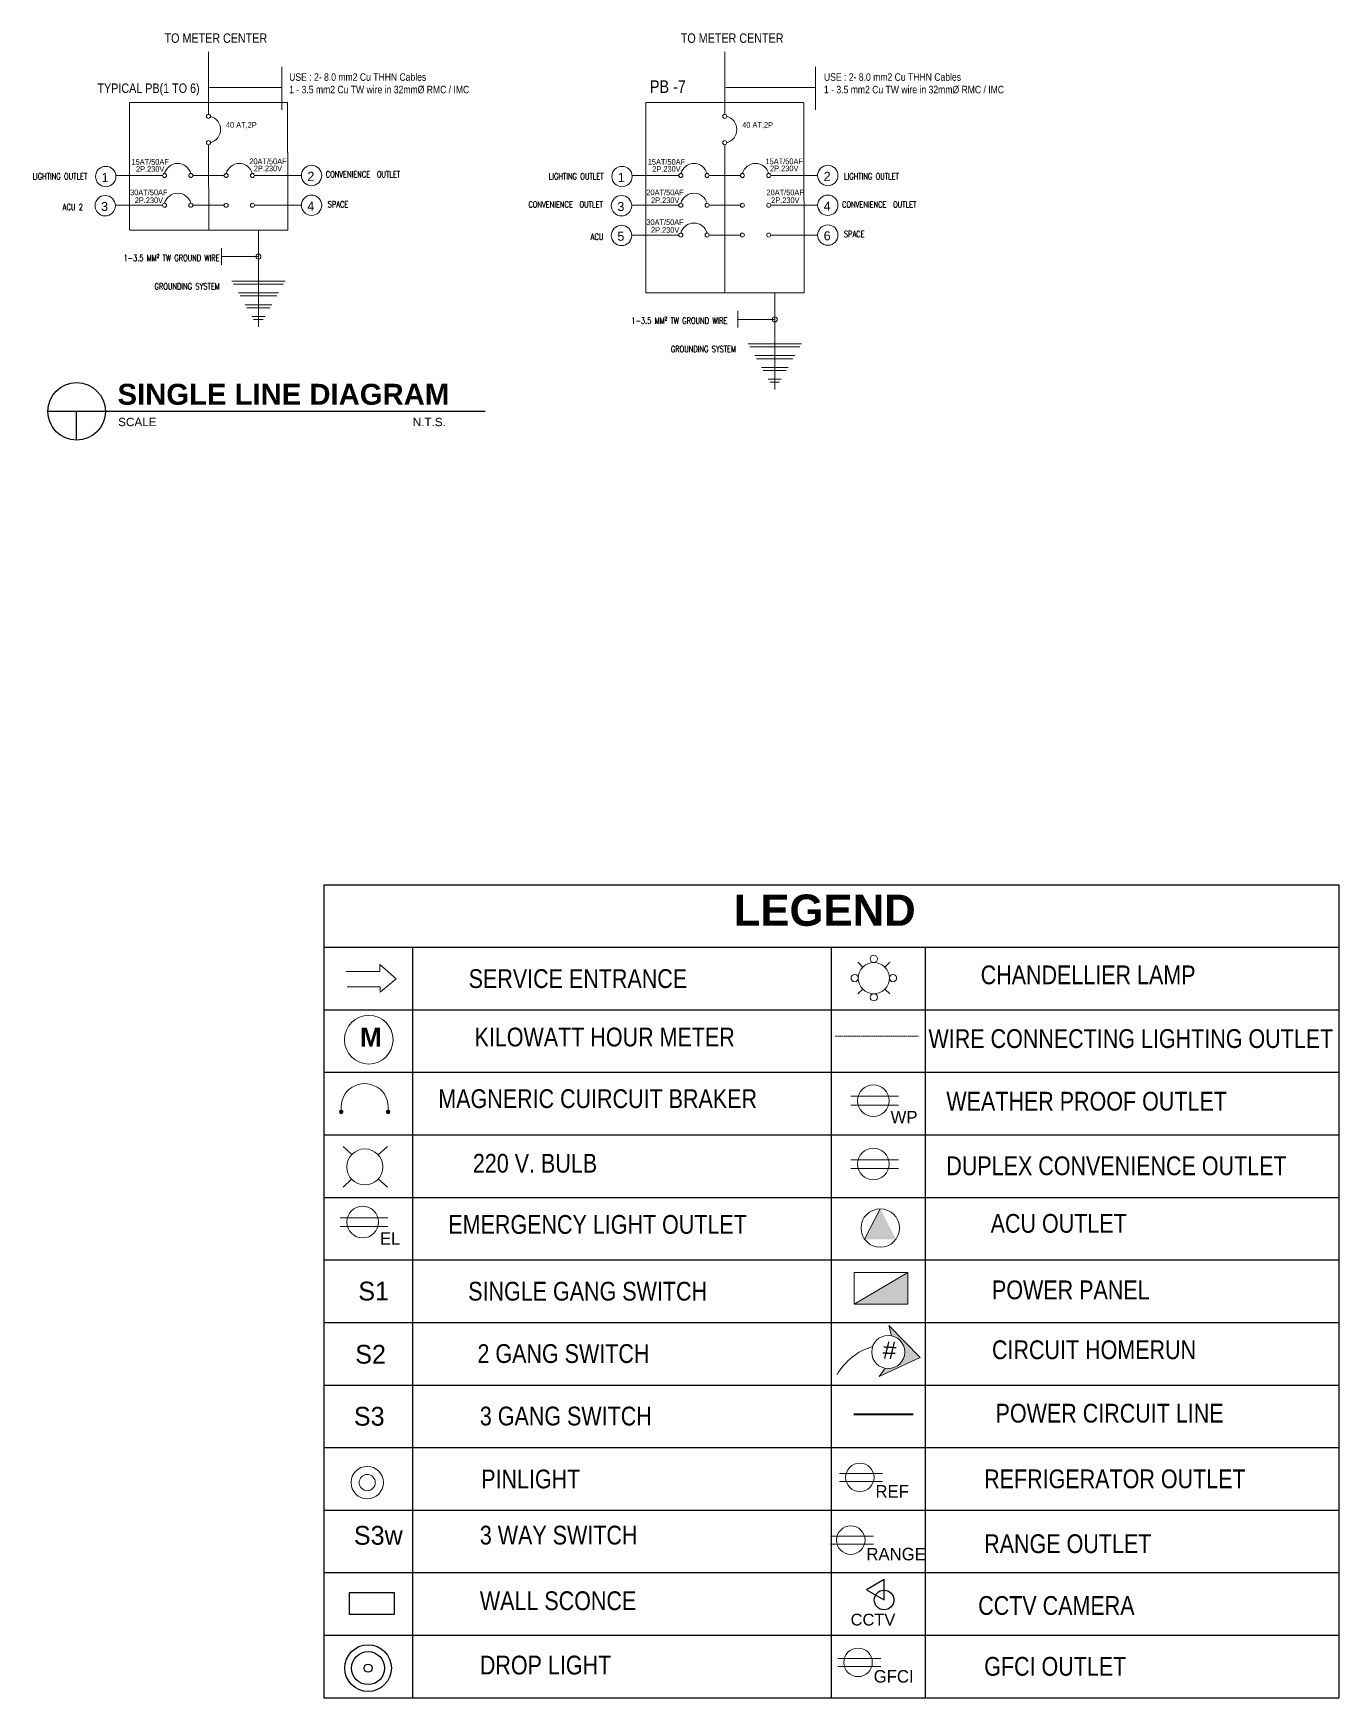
# Model space of a CAD drawing. Header units: millimetres. Extents: x 1634676 to 2610633, y -385676 to -37463.
# Drawn here: x 2177417 to 2198293, y -195860 to -169246 of the extents above; entities that cross this region are included whole.
import ezdxf
from ezdxf.enums import TextEntityAlignment as Align

# ---------------------------------------------------------------- set-up
doc = ezdxf.new("R2010")
doc.units = ezdxf.units.MM
doc.header["$MEASUREMENT"] = 0
doc.linetypes.add('DASHED', pattern=[0.75, 0.5, -0.25])
doc.linetypes.add('HIDDEN', pattern=[0.375, 0.25, -0.125])
doc.layers.get('0').update_dxf_attribs({"lineweight": 15})
for name, color, linetype, lineweight in [('.15', 7, 'Continuous', 15), ('.2', 2, 'Continuous', 20), ('ST-ANNOT_A', 74, 'Continuous', 20), ('ST-COL_E', 6, 'Continuous', 30), ('TEXT CYAN', 4, 'Continuous', 40)]:
    doc.layers.add(name, color=color, linetype=linetype, lineweight=lineweight)
for name, color, linetype in [('2', 2, 'Continuous'), ('A-FURN-SEAT-N', 1, 'Continuous'), ('A-TLBK-4', 4, 'Continuous'), ('roof', 1, 'Continuous'), ('TEXT', 4, 'Continuous'), ('TXT', 4, 'Continuous')]:
    doc.layers.add(name, color=color, linetype=linetype)
doc.styles.add('ARIAL', font='arial.ttf')
doc.styles.add('aRiaL 1.5', font='arial.ttf', dxfattribs={"height": 0.15})
doc.styles.add('ARIAL NARROW', font='ARIALN.TTF')
doc.styles.add('MtXpl_Arial_Unicode_', font='')
doc.styles.add('MtXpl_Swis721_Ex_BT', font='swisse.ttf')
doc.styles.add('specs100', font='GOTHIC.TTF', dxfattribs={"height": 0.21})
doc.styles.add('ST_TEXT', font='romans.shx', dxfattribs={"width": 0.75})
doc.styles.get("Standard").update_dxf_attribs({"font": 'GOTHIC.TTF'})
doc.styles.add('STYLE1', font='times.ttf', dxfattribs={"height": 8})
doc.styles.get('MtXpl_Arial_Unicode_').set_extended_font_data('@Arial Unicode MS', bold=True)
doc.dimstyles.new('1_100', dxfattribs={"dimtxt": 0.23, "dimasz": 0.15, "dimexe": 0.1, "dimexo": 0, "dimgap": 0.1, "dimtad": 2, "dimlfac": 1, "dimzin": 0, "dimdsep": 46, "dimtxsty": 'STYLE1', "dimblk": 'MYARROW', "dimcen": 0, "dimclrd": 256, "dimclre": 256, "dimclrt": 2, "dimadec": 0, "dimazin": 0, "dimtfac": 1, "dimtmove": 0, "dimatfit": 0, "dimfxl": 1, "dimtolj": 1, "dimtzin": 0, "dimlwd": -1, "dimlwe": -1, "dimarcsym": 0})

# ---------------------------------------------------------------- blocks, each defined once
blk = doc.blocks.new('pinlight')
at = {"layer": '.2', "color": 2}
for radius in [80, 40]:
    blk.add_circle((-99.2, 58.1), radius, dxfattribs=at)
blk = doc.blocks.new('MYARROW')
for p, q in [((-1, 0), (0.5, 0)), ((0, 0.5), (0, -0.5))]:
    blk.add_line(p, q)
blk.add_circle((0, 0), 0.25)

msp = doc.modelspace()

# ---------------------------------------------------------------- hatches: boundary and pattern name
for points in [[(2182371.651, -186494.039, 1), (2182313.26, -186494.039, 1)], [(2183119.894, -186494.039, 1), (2183061.503, -186494.039, 1)], [(2190543.201, -189566.062), (2191404.84, -189566.062), (2191404.84, -189061.904)]]:
    msp.add_hatch(color=256).paths.add_polyline_path(points)
at = {"ltscale": 0.45}
h = msp.add_hatch(color=256, dxfattribs=at)
h.dxf.hatch_style = 1
h.paths.add_polyline_path([(2191211.578, -188530.288), (2190712.172, -188530.288), (2190961.875, -188043.203)])
h = msp.add_hatch(color=256)
h.dxf.hatch_style = 1
h.paths.add_polyline_path([(2191109.119, -190596.577, -0.063384941), (2191042.383, -190593.231), (2190946.289, -190722.667), (2191600.247, -190422.079), (2191097.524, -189910.254), (2191142.851, -190073.699, -0.868134517)])

# ---------------------------------------------------------------- linework, layer by layer
at = {"layer": '.15', "color": 5}
for p, q in [((2190604.774, -184099.439), (2190682.432, -184177.097)), ((2191113.08, -184099.439), (2191035.422, -184177.097)), ((2190682.432, -184530.087), (2190604.774, -184607.745)), ((2191035.422, -184530.087), (2191113.08, -184607.745))]:
    msp.add_line(p, q, dxfattribs=at)
msp.add_circle((2190858.927, -184353.592), 249.602, dxfattribs=at)
at = {"layer": '.15', "color": 2}
for centre in [(2190858.927, -184046.243), (2190551.578, -184353.592), (2191166.276, -184353.592), (2190858.927, -184660.941)]:
    msp.add_circle(centre, 57.747, dxfattribs=at)
at = {"layer": '.2'}
for p, q in [((2180219.227, -169543.36), (2180219.227, -170542.77)), ((2188475.227, -169543.36), (2188475.227, -170542.77)), ((2180219.309, -171027.501), (2180222.821, -172394.5)), ((2188475.309, -171027.501), (2188478.821, -173397)), ((2179484.205, -171520.023), (2178734.071, -171520.023)), ((2179968.935, -171520.023), (2180469.518, -171520.023)), ((2180954.248, -171520.023), (2181704.382, -171520.023)), ((2187740.205, -171520.023), (2186990.071, -171520.023)), ((2188224.935, -171520.023), (2188725.518, -171520.023)), ((2189210.248, -171520.023), (2189960.382, -171520.023)), ((2179484.205, -171996.177), (2178734.071, -171996.177)), ((2179968.935, -171996.177), (2180469.518, -171996.177)), ((2180954.248, -171996.177), (2181704.382, -171996.177)), ((2187740.205, -171996.177), (2186990.071, -171996.177)), ((2188224.935, -171996.177), (2188725.518, -171996.177)), ((2189210.248, -171996.177), (2189960.382, -171996.177)), ((2181017.916, -172394.5), (2181017.916, -173938.356)), ((2187740.205, -172472.332), (2186990.071, -172472.332)), ((2188224.935, -172472.332), (2188725.518, -172472.332)), ((2189210.248, -172472.332), (2189960.382, -172472.332)), ((2180590.905, -173210.625), (2181444.926, -173210.625)), ((2180618.807, -173259.395), (2181417.024, -173259.395)), ((2180698.194, -173398.153), (2181337.637, -173398.153)), ((2180726.096, -173446.922), (2181309.735, -173446.922)), ((2189273.916, -173397), (2189273.916, -174940.856)), ((2180805.483, -173585.681), (2181230.349, -173585.681)), ((2180833.385, -173634.45), (2181202.446, -173634.45)), ((2180912.772, -173773.208), (2181123.06, -173773.208)), ((2180940.674, -173822.928), (2181095.158, -173822.928)), ((2188846.905, -174213.125), (2189700.926, -174213.125)), ((2188874.807, -174261.895), (2189673.024, -174261.895)), ((2188954.194, -174400.653), (2189593.637, -174400.653)), ((2188982.096, -174449.422), (2189565.735, -174449.422)), ((2189061.483, -174588.181), (2189486.349, -174588.181)), ((2189089.385, -174636.95), (2189458.446, -174636.95)), ((2189168.772, -174775.708), (2189379.06, -174775.708)), ((2189196.674, -174825.428), (2189351.158, -174825.428))]:
    msp.add_line(p, q, dxfattribs=at)
at = {"layer": '.2', "linetype": 'DASHED', "ltscale": 3}
for points in [[(2181489.642, -172394.5), (2181482.453, -170355.5), (2178956, -170355.5), (2178956, -172394.5)], [(2189745.642, -173397), (2189738.453, -170355.5), (2187212, -170355.5), (2187212, -173397)]]:
    msp.add_lwpolyline(points, close=True, dxfattribs=at)
at = {"layer": '.2'}
for points in [[(2180428, -172680.643), (2180428, -172949.399)], [(2181017.916, -172817.763), (2180428, -172817.763)], [(2188684, -173683.143), (2188684, -173951.899)], [(2189273.916, -173820.263), (2188684, -173820.263)]]:
    msp.add_lwpolyline(points, dxfattribs=at)
for centre, radius in [((2180219.227, -170575.046), 32.275), ((2188475.227, -170575.046), 32.275), ((2180219.227, -170995.226), 32.275), ((2188475.227, -170995.226), 32.275), ((2178575.599, -171536.306), 162.725), ((2181867.107, -171520.023), 162.725), ((2186831.599, -171536.306), 162.725), ((2190123.107, -171520.023), 162.725), ((2179516.48, -171520.023), 32.275), ((2179936.66, -171520.023), 32.275), ((2180501.793, -171520.023), 32.275), ((2180921.973, -171520.023), 32.275), ((2187772.48, -171520.023), 32.275), ((2188192.66, -171520.023), 32.275), ((2188757.793, -171520.023), 32.275), ((2189177.973, -171520.023), 32.275), ((2178567.804, -172003.018), 162.725), ((2181867.107, -171996.177), 162.725), ((2186823.804, -172003.018), 162.725), ((2190123.107, -171996.177), 162.725), ((2179516.48, -171996.177), 32.275), ((2179936.66, -171996.177), 32.275), ((2180501.793, -171996.177), 32.275), ((2180921.973, -171996.177), 32.275), ((2187772.48, -171996.177), 32.275), ((2188192.66, -171996.177), 32.275), ((2188757.793, -171996.177), 32.275), ((2189177.973, -171996.177), 32.275), ((2186823.804, -172479.173), 162.725), ((2187772.48, -172472.332), 32.275), ((2188192.66, -172472.332), 32.275), ((2188757.793, -172472.332), 32.275), ((2189177.973, -172472.332), 32.275), ((2190123.107, -172472.332), 162.725), ((2181017.916, -172817.763), 40.297), ((2189273.916, -173820.263), 40.297)]:
    msp.add_circle(centre, radius, dxfattribs=at)
for centre, start, end in [((2180193.687, -170785.136), 285.3865512, 74.6134488), ((2188449.687, -170785.136), 285.3865512, 74.6134488), ((2179726.57, -171545.563), 15.3865512, 164.6134488), ((2180711.883, -171545.563), 15.3865512, 164.6134488), ((2187982.57, -171545.563), 15.3865512, 164.6134488), ((2188967.883, -171545.563), 15.3865512, 164.6134488), ((2179726.57, -172021.717), 15.3865512, 164.6134488), ((2187982.57, -172021.717), 15.3865512, 164.6134488), ((2187982.57, -172497.872), 15.3865512, 164.6134488)]:
    msp.add_arc(centre, 217.9, start, end, dxfattribs=at)
at = {"transparency": 33554687}
for p, q in [((2181393.296, -170470.295), (2181393.296, -169783.166)), ((2189924.296, -170470.295), (2189924.296, -169783.166))]:
    msp.add_line(p, q, dxfattribs=at)
at = {"color": 1, "lineweight": 25}
for p, q in [((2181362.963, -175292.087), (2177649.469, -175292.087)), ((2184644.587, -175292.087), (2177649.469, -175292.087)), ((2178109.97, -175752.588), (2178109.97, -175292.087))]:
    msp.add_line(p, q, dxfattribs=at)
for p, q in [((2182961.448, -184248.84), (2182961.448, -184134.464)), ((2183221.697, -184363.215), (2182961.448, -184134.464)), ((2182414.927, -184248.84), (2182961.448, -184248.84)), ((2182966.703, -184576.37), (2183221.697, -184363.215)), ((2182435.796, -184493.993), (2182966.703, -184493.993)), ((2182966.703, -184493.993), (2182966.703, -184576.37)), ((2190491.45, -186244.351), (2191255.999, -186244.351)), ((2190491.45, -186385.988), (2191255.999, -186385.988)), ((2182509.07, -187175.934), (2182370.58, -187045.536)), ((2183083.833, -187045.536), (2182933.139, -187180.904)), ((2190491.45, -187257.787), (2191255.999, -187257.787)), ((2182507.602, -187569.351), (2182370.58, -187696.452)), ((2182934.564, -187564.354), (2183083.833, -187696.452)), ((2190491.45, -187399.424), (2191255.999, -187399.424)), ((2182324.912, -188186.246), (2183089.461, -188186.246)), ((2182324.912, -188327.883), (2183089.461, -188327.883)), ((2190543.201, -189566.062), (2191404.84, -189061.904)), ((2190311.358, -192274.47), (2190999.414, -192274.47)), ((2190311.358, -192401.936), (2190999.414, -192401.936)), ((2190166.603, -193277.9), (2190854.659, -193277.9)), ((2190166.603, -193405.366), (2190854.659, -193405.366)), ((2190283.103, -195232.9), (2190971.159, -195232.9)), ((2190283.103, -195360.366), (2190971.159, -195360.366))]:
    msp.add_line(p, q)
at = {"linetype": 'HIDDEN', "ltscale": 5}
msp.add_line((2190234.307, -185281.445), (2191575.807, -185281.445), dxfattribs=at)
at = {"ltscale": 0.45}
msp.add_line((2190712.172, -188530.288), (2190961.875, -188043.203), dxfattribs=at)
at = {"linetype": 'ByBlock', "lineweight": 40}
msp.add_line((2190541.453, -191324.947), (2191485.287, -191324.947), dxfattribs=at)
msp.add_lwpolyline([(2190543.201, -189061.904), (2191404.84, -189061.904), (2191404.84, -189566.062), (2190543.201, -189566.062)], close=True)
msp.add_lwpolyline([(2191042.383, -190593.231), (2190946.289, -190722.667), (2191600.247, -190422.079), (2191097.524, -189910.254), (2191142.851, -190073.699)])
at = {"color": 1, "lineweight": 25}
msp.add_circle((2178109.97, -175292.087), 460.501, dxfattribs=at)
for centre, radius in [((2182782.998, -185338.961), 389.171), ((2190850.957, -186313.938), 253.27), ((2182342.456, -186494.039), 29.195), ((2183090.699, -186494.039), 29.195), ((2182718.819, -187373.428), 288.095), ((2190850.957, -187327.374), 253.27), ((2182684.419, -188255.833), 253.27), ((2190961.875, -188350.75), 307.547), ((2191088.892, -190332.745), 264.606), ((2190634.896, -192337.095), 227.931), ((2190490.141, -193340.524), 227.931), ((2190606.641, -195295.524), 227.931)]:
    msp.add_circle(centre, radius)
msp.add_arc((2182716.577, -186418.023), 377.04, 352.8667154, 187.1332846)
at = {"ltscale": 0.45}
msp.add_arc((2191128.391, -191190.808), 990.368, 106.9403746, 149.9552193, dxfattribs=at)
at = {"layer": '2', "ltscale": 0.005}
msp.add_lwpolyline([(2191023.445, -194297.932), (2191023.445, -193971.672), (2190740.896, -194134.802)], close=True, dxfattribs=at)
msp.add_circle((2191023.445, -194297.932), 156.886, dxfattribs=at)
at = {"layer": 'A-FURN-SEAT-N'}
msp.add_lwpolyline([(2182475.487, -194176.753), (2183188.831, -194176.753), (2183188.831, -194532.507), (2182475.487, -194532.507)], close=True, dxfattribs=at)
at = {"layer": 'roof', "ltscale": 1000}
for radius in [373.419, 263.704, 64.932]:
    msp.add_circle((2182771.275, -195387.703), radius, dxfattribs=at)
at = {"layer": 'ST-COL_E', "color": 6}
for p, q in [((2182063.955, -182860.5), (2182063.955, -195860.5)), ((2198293.045, -182860.5), (2198293.045, -195860.5)), ((2182063.955, -183860.5), (2198293.045, -183860.5)), ((2183483.412, -183860.5), (2183483.412, -195860.5)), ((2190178.5, -183860.5), (2190178.5, -195860.5)), ((2191678.5, -183860.5), (2191678.5, -195860.5)), ((2182063.955, -184860.5), (2198293.045, -184860.5)), ((2182063.955, -185860.5), (2198293.045, -185860.5)), ((2182063.955, -186860.5), (2198293.045, -186860.5)), ((2182063.955, -187860.5), (2198293.045, -187860.5)), ((2182063.955, -188860.5), (2198293.045, -188860.5)), ((2182063.955, -189860.5), (2198293.045, -189860.5)), ((2182063.955, -190860.5), (2198293.045, -190860.5)), ((2182063.955, -191860.5), (2198293.045, -191860.5)), ((2182063.955, -192860.5), (2198293.045, -192860.5)), ((2182063.955, -193860.5), (2198293.045, -193860.5)), ((2182063.955, -194860.5), (2198293.045, -194860.5)), ((2182063.955, -195860.5), (2198293.045, -195860.5))]:
    msp.add_line(p, q, dxfattribs=at)
msp.add_lwpolyline([(2182063.955, -182860.5), (2198293.045, -182860.5)], dxfattribs=at)

# ---------------------------------------------------------------- block references
at = {"layer": 'A-TLBK-4', "xscale": 3.239499047946096, "yscale": 3.239499047946096, "zscale": 3.239499047946096}
msp.add_blockref('pinlight', (2183078.708, -192608.525), dxfattribs=at)

# ---------------------------------------------------------------- texts
at = {"layer": '.2', "char_height": 143.63286, "width": 490.71585, "attachment_point": 5, "rotation": 0.3700519}
for s, insert in [('\\pt143.63286,287.26573;{\\f@Arial Unicode MS|b0|i0|c0|p34;1}', (2178565.188, -171549.699)), ('\\pt143.63286,287.26573;{\\f@Arial Unicode MS|b0|i0|c0|p34;2}', (2181856.696, -171533.415)), ('\\pt143.63286,287.26573;{\\f@Arial Unicode MS|b0|i0|c0|p34;1}', (2186821.188, -171549.699)), ('\\pt143.63286,287.26573;{\\f@Arial Unicode MS|b0|i0|c0|p34;2}', (2190112.696, -171533.415)), ('\\pt143.63286,287.26573;{\\f@Arial Unicode MS|b0|i0|c0|p34;3}', (2178557.392, -172016.411)), ('\\pt143.63286,287.26573;{\\f@Arial Unicode MS|b0|i0|c0|p34;4}', (2181856.696, -172009.57)), ('\\pt143.63286,287.26573;{\\f@Arial Unicode MS|b0|i0|c0|p34;3}', (2186813.392, -172016.411)), ('\\pt143.63286,287.26573;{\\f@Arial Unicode MS|b0|i0|c0|p34;4}', (2190112.696, -172009.57)), ('\\pt143.63286,287.26573;{\\f@Arial Unicode MS|b0|i0|c0|p34;5}', (2186813.392, -172492.565)), ('\\pt143.63286,287.26573;{\\f@Arial Unicode MS|b0|i0|c0|p34;6}', (2190112.696, -172485.724))]:
    msp.add_mtext(s, dxfattribs=dict(at, insert=insert))
at = {"color": 3, "style": 'ST_TEXT', "width": 0.7}
for s, p in [('LIGHTING OUTLET', (2177405.329, -171583.694)), ('CONVENIENCE  OUTLET', (2182094.537, -171550.176)), ('LIGHTING OUTLET', (2185661.329, -171583.694)), ('LIGHTING OUTLET', (2190384.329, -171583.694)), ('ACU 2', (2177888.683, -172073.903)), ('SPACE', (2182125.057, -172029.913)), ('CONVENIENCE  OUTLET', (2185335.037, -172033.676)), ('CONVENIENCE  OUTLET', (2190350.537, -172033.676)), ('ACU ', (2186331.683, -172550.057)), ('SPACE', (2190381.057, -172506.068)), ('1-3.5 MM² TW GROUND WIRE ', (2178859.224, -172888.141)), ('GROUNDING SYSTEM', (2179356.65, -173343.618)), ('1-3.5 MM² TW GROUND WIRE ', (2186981.224, -173890.641)), ('GROUNDING SYSTEM', (2187612.65, -174346.118))]:
    msp.add_text(s, height=100, dxfattribs=at).set_placement(p)
at = {"attachment_point": 1}
for s, width, insert, char_height in [('{\\fArial|b1|i0|c0|p34;M}', 0.10826, (2182641.423, -185147.641), 300), ('WP', 5.55635, (2191126.767, -186477.006), 200), ('EL', 5.55635, (2182960.229, -188418.901), 200), ('REF', 5.55635, (2190884.994, -192460.553), 200), ('RANGE', 5.55635, (2190740.239, -193463.982), 200), ('GFCI', 5.55635, (2190856.739, -195418.982), 200)]:
    msp.add_mtext_dynamic_manual_height_columns(s, width=width, gutter_width=1, heights=[0], dxfattribs=dict(at, insert=insert, char_height=char_height))
at = {"char_height": 300, "attachment_point": 1}
for s, insert in [('S1', (2182615.365, -189208.159)), ('S2', (2182566.015, -190218.638)), ('S3', (2182544.497, -191210.221)), ('S3w', (2182544.497, -193114.339))]:
    msp.add_mtext(s, dxfattribs=dict(at, insert=insert))
at = {"insert": (2191006.605, -190161.739), "char_height": 279.558, "attachment_point": 9, "rotation": 177.5619889, "style": 'ARIAL'}
msp.add_mtext_dynamic_manual_height_columns('#', width=2.15651, gutter_width=1, heights=[0], dxfattribs=at)
at = {"layer": 'ST-ANNOT_A', "style": 'ARIAL NARROW'}
for s, height, p in [('TO METER CENTER', 150, (2179516.123, -169323.376)), ('TO METER CENTER', 150, (2187772.123, -169323.376)), ('40 AT,2P', 90, (2180498.623, -170710.876)), ('40 AT,2P', 90, (2188754.623, -170710.876)), ('CCTV CAMERA', 300, (2192528.113, -194385.833))]:
    msp.add_text(s, height=height, dxfattribs=at).set_placement(p, align=Align.MIDDLE_LEFT)
for s, height, p in [('TYPICAL PB(1 TO 6)', 150, (2178444.179, -170198.894)), ('PB -7', 200, (2187278.679, -170198.894))]:
    msp.add_text(s, height=height, dxfattribs=at).set_placement(p)
for s, p in [('15AT/50AF', (2179286.571, -171301.928)), ('2P.230V', (2179286.571, -171415.089)), ('20AT/50AF', (2181170.256, -171293.745)), ('2P.230V', (2181170.256, -171406.906)), ('15AT/50AF', (2187542.571, -171301.928)), ('2P.230V', (2187542.571, -171415.089)), ('15AT/50AF', (2189426.256, -171293.745)), ('2P.230V', (2189426.256, -171406.906)), ('30AT/50AF', (2179263.879, -171790.312)), ('2P.230V', (2179266.288, -171915.299)), ('20AT/50AF', (2187519.879, -171790.312)), ('2P.230V', (2187522.288, -171915.299)), ('20AT/50AF', (2189440.879, -171790.312)), ('2P.230V', (2189443.288, -171915.299)), ('30AT/50AF', (2187519.879, -172266.466)), ('2P.230V', (2187522.288, -172391.453))]:
    msp.add_text(s, height=90, dxfattribs=at).set_placement(p, align=Align.MIDDLE_CENTER)
at = {"layer": 'ST-ANNOT_A', "insert": (2188618.132, -183017.729), "char_height": 500, "attachment_point": 1}
msp.add_mtext_dynamic_manual_height_columns('{\\fArial|b1|i0|c0|p34;LEGEND}', width=0.51009, gutter_width=1, heights=[0], dxfattribs=at)
at = {"layer": 'ST-ANNOT_A', "char_height": 300, "attachment_point": 1, "style": 'ARIAL NARROW'}
for s, width, insert in [('CHANDELLIER LAMP', 4828.51263, (2192567.419, -184151.999)), ('SERVICE ENTRANCE', 4115.98641, (2184379.775, -184211.991)), ('KILOWATT HOUR METER', 5300.02471, (2184473.524, -185146.182)), ('WIRE CONNECTING LIGHTING OUTLET', 7395.89046, (2191733.365, -185171.1)), ('MAGNERIC CUIRCUIT BRAKER', 5812.91378, (2183894.119, -186131.578)), ('WEATHER PROOF OUTLET', 5883.36017, (2192018.487, -186172.277)), ('220 V. BULB', 4595.55552, (2184447.001, -187164.183)), ('DUPLEX CONVENIENCE OUTLET', 5803.94897, (2192018.487, -187205.209)), ('\\pi6.8262;EMERGENCY LIGHT OUTLET', 5508.74477, (2184048.042, -188142.623)), ('ACU OUTLET', 5468.51718, (2192727.123, -188125.646)), ('SINGLE GANG SWITCH', 4264.73245, (2184372.483, -189210.404)), ('POWER PANEL', 5417.69904, (2192748.393, -189189.12)), ('2 GANG SWITCH', 3632.79521, (2184520.477, -190207.528)), ('CIRCUIT HOMERUN', 5316.06276, (2192748.393, -190146.687)), ('3 GANG SWITCH', 3802.19171, (2184558.794, -191206.322)), ('POWER CIRCUIT LINE', 4538.17544, (2192805.97, -191160.925)), ('PINLIGHT', 5.55635, (2184579.976, -192212.759)), ('REFRIGERATOR OUTLET', 5119.27587, (2192623.958, -192210.743)), ('3 WAY SWITCH', 3205.36728, (2184558.794, -193110.441)), ('RANGE OUTLET', 4175.0604, (2192623.958, -193247.491)), ('WALL SCONCE', 3205.36728, (2184558.794, -194159.699)), ('DROP LIGHT', 3205.36728, (2184558.794, -195188.699)), ('GFCI OUTLET', 4175.0604, (2192623.958, -195208.491))]:
    msp.add_mtext_dynamic_manual_height_columns(s, width=width, gutter_width=1, heights=[0], dxfattribs=dict(at, insert=insert))
at = {"layer": 'TEXT', "style": 'aRiaL 1.5'}
msp.add_text('CCTV', height=188.0069, dxfattribs=at).set_placement((2190487.739, -194705.867))
at = {"layer": 'TEXT CYAN', "color": 7, "style": 'MtXpl_Arial_Unicode_'}
msp.add_text('SINGLE LINE DIAGRAM', height=335.04356, dxfattribs=at).set_placement((2178764.577, -175186.029))
at = {"layer": 'TEXT CYAN', "color": 3, "style": 'MtXpl_Swis721_Ex_BT'}
for s, p in [('SCALE', (2178774.77, -175528.236)), ('N.T.S.', (2183484.788, -175528.236))]:
    msp.add_text(s, height=134.0174, dxfattribs=at).set_placement(p)
at = {"layer": 'TXT', "transparency": 33554687, "char_height": 120, "width": 5312.32767, "attachment_point": 1, "style": 'specs100'}
for insert in [(2181509.386, -169885.7), (2190061.386, -169885.7)]:
    msp.add_mtext('{\\fTw Cen MT Condensed|b0|i0|c0|p34;USE : 2- 8.0 mm2 Cu THHN Cables\\P1 - 3.5 mm2 Cu TW wire in 32mm%%C RMC / IMC}', dxfattribs=dict(at, insert=insert))

# ---------------------------------------------------------------- leaders
at = {"transparency": 33554687}
for points in [[(2180234.044, -170112.335), (2181393.296, -170112.335)], [(2188490.044, -170112.335), (2189924.296, -170112.335)]]:
    msp.add_leader(points, dimstyle='1_100', override={"dimasz": 0.15, "dimldrblk": 'DotBlank'}, dxfattribs=at)

doc.saveas('drawing.dxf')
